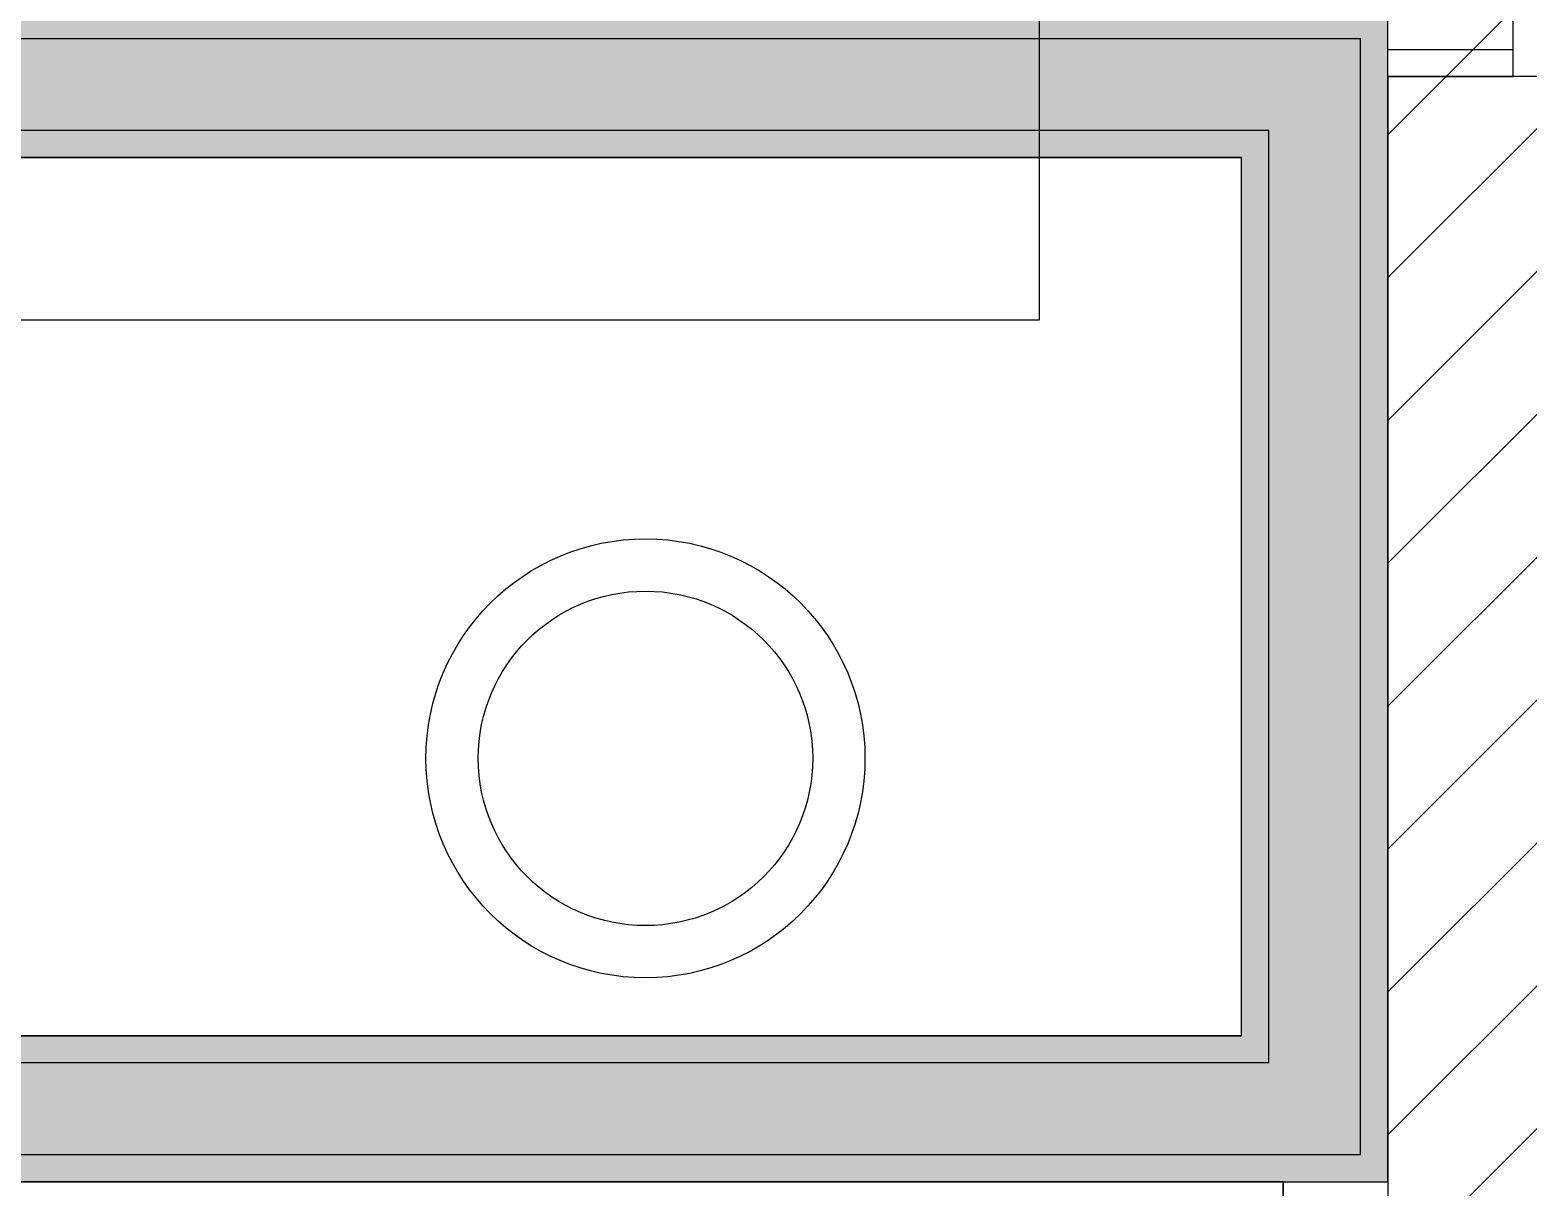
# Model space of a CAD drawing. Header units: centimetres. Extents: x 2811 to 13089, y 820 to 6224.
# Drawn here: x 11111.4 to 11183.1, y 3019.9 to 3075.2 of the extents above; entities that cross this region are included whole.
import ezdxf

# ---------------------------------------------------------------- set-up
doc = ezdxf.new("R2010")
doc.units = ezdxf.units.CM
doc.linetypes.add('VW-01', pattern=[0.41656, 0.20828, -0.20828])
for name, color, linetype in [('B Aménagement intérieur', 252, 'Continuous'), ('B Faux plafonds', 252, 'Continuous'), ('B Faux plafonds_Hatch', 252, 'Continuous'), ('B Général', 252, 'Continuous'), ('D SURFACES-shab', 252, 'Continuous'), ('F REMPLISSAGE-vert clair', 252, 'Continuous'), ('F REMPLISSAGE-vert foncé', 252, 'Continuous'), ('prlm-GT', 242, 'Continuous'), ('prlm-VMC', 93, 'Continuous')]:
    doc.layers.add(name, color=color, linetype=linetype)
doc.layers.add('prlm-CVC-CHAUFF', color=40, linetype='Continuous', lineweight=25)
pattern_1 = [(45, (0, 0.2205), (-3.5277778, 3.3072917), [])]

# ---------------------------------------------------------------- blocks, each defined once
blk = doc.blocks.new('PP 80')
at = {"layer": 'B Général', "linetype": 'Continuous', "flags": 128}
blk.add_lwpolyline([(48, 2.5), (46, 2.5), (46, 0), (43, 0), (43, -2.5), (48, -2.5), (48, -2.5), (48, -2.5), (48, 1.786), (48, 1.786)], close=True, dxfattribs=at)

msp = doc.modelspace()

# ---------------------------------------------------------------- hatches: boundary and pattern name
at = {"layer": 'B Faux plafonds_Hatch', "linetype": 'Continuous'}
h = msp.add_hatch(dxfattribs=at)
h.set_pattern_fill('F_P__SOFFITE', color=9, style=0, pattern_type=2)
h.set_pattern_definition(pattern_1)
h.paths.add_polyline_path([(10854.384, 3237.389), (11283.038, 3237.389), (11283.042, 2953.388), (11268.443, 2953.388), (11268.443, 2863.388), (11341.443, 2863.388), (11341.443, 2728.388), (11263.445, 2728.388), (11263.445, 2630.388), (11176.392, 2630.388), (11176.392, 3115.128), (11076.392, 3115.128), (11076.388, 3066.464), (10854.384, 3066.464)])
h = msp.add_hatch(dxfattribs=at)
h.set_pattern_fill('F_P__SOFFITE', color=256, style=0, pattern_type=2)
h.set_pattern_definition(pattern_1)
h.paths.add_polyline_path([(10854.384, 3237.389), (11283.038, 3237.389), (11283.042, 2953.388), (11268.443, 2953.388), (11268.443, 2863.388), (11341.443, 2863.388), (11341.443, 2728.388), (11263.445, 2728.388), (11263.445, 2630.388), (11176.392, 2630.388), (11176.392, 3115.128), (11076.392, 3115.128), (11076.388, 3066.464), (10854.384, 3066.464)])

# ---------------------------------------------------------------- linework, layer by layer
at = {"layer": 'B Aménagement intérieur', "linetype": 'Continuous'}
for p, q in [((11176.392, 3020.128), (11176.392, 3076.128)), ((11083.392, 3069.128), (11169.392, 3069.128)), ((11169.392, 3027.128), (11169.392, 3069.128)), ((11083.391, 3027.128), (11169.392, 3027.128)), ((11076.391, 3020.128), (11176.392, 3020.128)), ((11171.392, 3020.128), (11171.392, 2856.388)), ((11171.392, 3020.128), (11171.392, 2856.388)), ((11171.392, 3020.128), (11171.392, 2856.388)), ((11171.392, 3020.128), (11171.392, 2856.388)), ((11176.392, 3020.128), (11176.392, 2856.388)), ((11176.392, 3020.128), (11176.392, 2856.388)), ((11176.392, 3020.128), (11176.392, 2856.388)), ((11176.392, 3020.128), (11176.392, 2856.388))]:
    msp.add_line(p, q, dxfattribs=at)
at = {"layer": 'B Aménagement intérieur', "color": 98, "linetype": 'Continuous', "lineweight": 13, "true_color": 0x004400}
for p, q in [((11176.392, 3020.128), (11176.392, 3076.128)), ((11083.392, 3069.128), (11169.392, 3069.128)), ((11169.392, 3027.128), (11169.392, 3069.128)), ((11083.391, 3027.128), (11169.392, 3027.128)), ((11076.391, 3020.128), (11176.392, 3020.128))]:
    msp.add_line(p, q, dxfattribs=at)
at = {"layer": 'B Aménagement intérieur', "color": 9, "linetype": 'Continuous', "true_color": 0xc0dcc0}
for points in [[(11083.392, 3069.128), (11076.392, 3076.128), (11169.392, 3069.128), (11176.392, 3076.128)], [(11176.392, 3020.128), (11169.392, 3027.128), (11176.392, 3076.128), (11169.392, 3069.128)], [(11076.391, 3020.128), (11083.391, 3027.128), (11176.392, 3020.128), (11169.392, 3027.128)]]:
    msp.add_solid(points, dxfattribs=at)
at = {"layer": 'B Faux plafonds', "linetype": 'VW-01', "ltscale": 25.4, "flags": 128}
msp.add_lwpolyline([(10854.384, 3237.389), (11283.038, 3237.389), (11283.042, 2953.388), (11268.443, 2953.388), (11268.443, 2863.388), (11341.443, 2863.388), (11341.443, 2728.388), (11263.445, 2728.388), (11263.445, 2630.388), (11176.392, 2630.388), (11176.392, 3115.128), (11076.392, 3115.128), (11076.388, 3066.464), (10854.384, 3066.464)], close=True, dxfattribs=at)
msp.add_lwpolyline([(10854.384, 3237.389), (11283.038, 3237.389), (11283.042, 2953.388), (11268.443, 2953.388), (11268.443, 2863.388), (11341.443, 2863.388), (11341.443, 2728.388), (11263.445, 2728.388), (11263.445, 2630.388), (11176.392, 2630.388), (11176.392, 3115.128), (11076.392, 3115.128), (11076.388, 3066.464), (10854.384, 3066.464)], close=True, dxfattribs=at)
at = {"layer": 'B Général', "linetype": 'Continuous'}
for p, q in [((11182.392, 3073), (11182.392, 3078)), ((11182.392, 3073), (11182.392, 3078)), ((11176.392, 3073), (11182.392, 3073)), ((11176.392, 3073), (11182.392, 3073))]:
    msp.add_line(p, q, dxfattribs=at)
at = {"layer": 'D SURFACES-shab', "flags": 128}
for points in [[(11263.446, 2630.381), (11263.445, 2728.388), (11341.443, 2728.388), (11341.443, 2863.388), (11268.443, 2863.388), (11268.443, 2953.388), (11283.042, 2953.388), (11283.042, 3073), (11176.392, 3073), (11176.392, 2630.388)], [(11263.446, 2630.381), (11263.445, 2728.388), (11341.443, 2728.388), (11341.443, 2863.388), (11268.443, 2863.388), (11268.443, 2953.388), (11283.042, 2953.388), (11283.042, 3073), (11176.392, 3073), (11176.392, 2630.388)], [(10854.388, 2743.388), (11171.392, 2743.388), (11171.392, 3020.128), (11076.391, 3020.128), (11076.392, 3061.464), (10854.392, 3061.464)], [(10854.388, 2743.388), (11171.392, 2743.388), (11171.392, 3020.128), (11076.391, 3020.128), (11076.392, 3061.464), (10854.392, 3061.464)]]:
    msp.add_lwpolyline(points, close=True, dxfattribs=at)
at = {"layer": 'F REMPLISSAGE-vert clair'}
for p, q in [((11077.692, 3074.828), (11175.092, 3074.828)), ((11077.692, 3074.828), (11175.092, 3074.828)), ((11175.092, 3021.428), (11175.092, 3074.828)), ((11175.092, 3021.428), (11175.092, 3074.828)), ((11176.392, 3074.3), (11182.392, 3074.3)), ((11176.392, 3074.3), (11182.392, 3074.3)), ((11082.092, 3070.428), (11170.692, 3070.428)), ((11082.092, 3070.428), (11170.692, 3070.428)), ((11170.692, 3025.828), (11170.692, 3070.428)), ((11170.692, 3025.828), (11170.692, 3070.428)), ((11082.091, 3025.828), (11170.692, 3025.828)), ((11082.091, 3025.828), (11170.692, 3025.828)), ((11077.691, 3021.428), (11175.092, 3021.428)), ((11077.691, 3021.428), (11175.092, 3021.428))]:
    msp.add_line(p, q, dxfattribs=at)
at = {"layer": 'F REMPLISSAGE-vert clair', "color": 9, "linetype": 'Continuous', "true_color": 0xc0dcc0}
for points in [[(11077.692, 3074.828), (11082.092, 3070.428), (11175.092, 3074.828), (11170.692, 3070.428)], [(11170.692, 3025.828), (11175.092, 3021.428), (11170.692, 3070.428), (11175.092, 3074.828)], [(11082.091, 3025.828), (11077.691, 3021.428), (11170.692, 3025.828), (11175.092, 3021.428)]]:
    msp.add_solid(points, dxfattribs=at)
at = {"layer": 'F REMPLISSAGE-vert foncé', "linetype": 'Continuous'}
for p, q in [((11176.392, 3020.128), (11176.392, 3076.128)), ((11176.392, 3073), (11182.392, 3073)), ((11176.392, 3073), (11182.392, 3073)), ((11083.392, 3069.128), (11169.392, 3069.128)), ((11169.392, 3027.128), (11169.392, 3069.128)), ((11083.391, 3027.128), (11169.392, 3027.128)), ((11076.391, 3020.128), (11176.392, 3020.128))]:
    msp.add_line(p, q, dxfattribs=at)
at = {"layer": 'F REMPLISSAGE-vert foncé', "color": 98, "linetype": 'Continuous', "lineweight": 13, "true_color": 0x004400}
for p, q in [((11176.392, 3020.128), (11176.392, 3076.128)), ((11083.392, 3069.128), (11169.392, 3069.128)), ((11169.392, 3027.128), (11169.392, 3069.128)), ((11083.391, 3027.128), (11169.392, 3027.128)), ((11076.391, 3020.128), (11176.392, 3020.128))]:
    msp.add_line(p, q, dxfattribs=at)
at = {"layer": 'F REMPLISSAGE-vert foncé'}
for p, q in [((11077.692, 3074.828), (11175.092, 3074.828)), ((11077.692, 3074.828), (11175.092, 3074.828)), ((11175.092, 3021.428), (11175.092, 3074.828)), ((11175.092, 3021.428), (11175.092, 3074.828)), ((11176.392, 3074.3), (11182.392, 3074.3)), ((11176.392, 3074.3), (11182.392, 3074.3)), ((11082.092, 3070.428), (11170.692, 3070.428)), ((11082.092, 3070.428), (11170.692, 3070.428)), ((11170.692, 3025.828), (11170.692, 3070.428)), ((11170.692, 3025.828), (11170.692, 3070.428)), ((11082.091, 3025.828), (11170.692, 3025.828)), ((11082.091, 3025.828), (11170.692, 3025.828)), ((11077.691, 3021.428), (11175.092, 3021.428)), ((11077.691, 3021.428), (11175.092, 3021.428))]:
    msp.add_line(p, q, dxfattribs=at)
at = {"layer": 'F REMPLISSAGE-vert foncé', "color": 54, "linetype": 'Continuous', "true_color": 0x99aa00}
for points in [[(11076.392, 3076.128), (11077.692, 3074.828), (11176.392, 3076.128), (11175.092, 3074.828)], [(11175.092, 3021.428), (11176.392, 3020.128), (11175.092, 3074.828), (11176.392, 3076.128)], [(11082.092, 3070.428), (11083.392, 3069.128), (11170.692, 3070.428), (11169.392, 3069.128)], [(11169.392, 3027.128), (11170.692, 3025.828), (11169.392, 3069.128), (11170.692, 3070.428)], [(11083.391, 3027.128), (11082.091, 3025.828), (11169.392, 3027.128), (11170.692, 3025.828)], [(11077.691, 3021.428), (11076.391, 3020.128), (11175.092, 3021.428), (11176.392, 3020.128)]]:
    msp.add_solid(points, dxfattribs=at)
at = {"layer": 'prlm-CVC-CHAUFF', "ltscale": 25}
for radius in [10.5, 8]:
    msp.add_circle((11140.882, 3040.385), radius, dxfattribs=at)
at = {"layer": 'prlm-GT'}
msp.add_lwpolyline([(11083.392, 3027.108), (11169.392, 3027.108), (11169.392, 3069.128), (11083.392, 3069.128)], close=True, dxfattribs=at)
at = {"layer": 'prlm-VMC'}
msp.add_lwpolyline([(11096.457, 3050.998), (11096.457, 3061.355), (11159.724, 3061.355), (11159.724, 3224.426), (10879.774, 3224.426)], dxfattribs=at)

# ---------------------------------------------------------------- block references
at = {"layer": 'B Général', "xscale": -1, "rotation": 6.989289147441013e-09}
msp.add_blockref('PP 80', (11230.392, 3075.5), dxfattribs=at)
msp.add_blockref('PP 80', (11230.392, 3075.5), dxfattribs=at)

doc.saveas('drawing.dxf')
